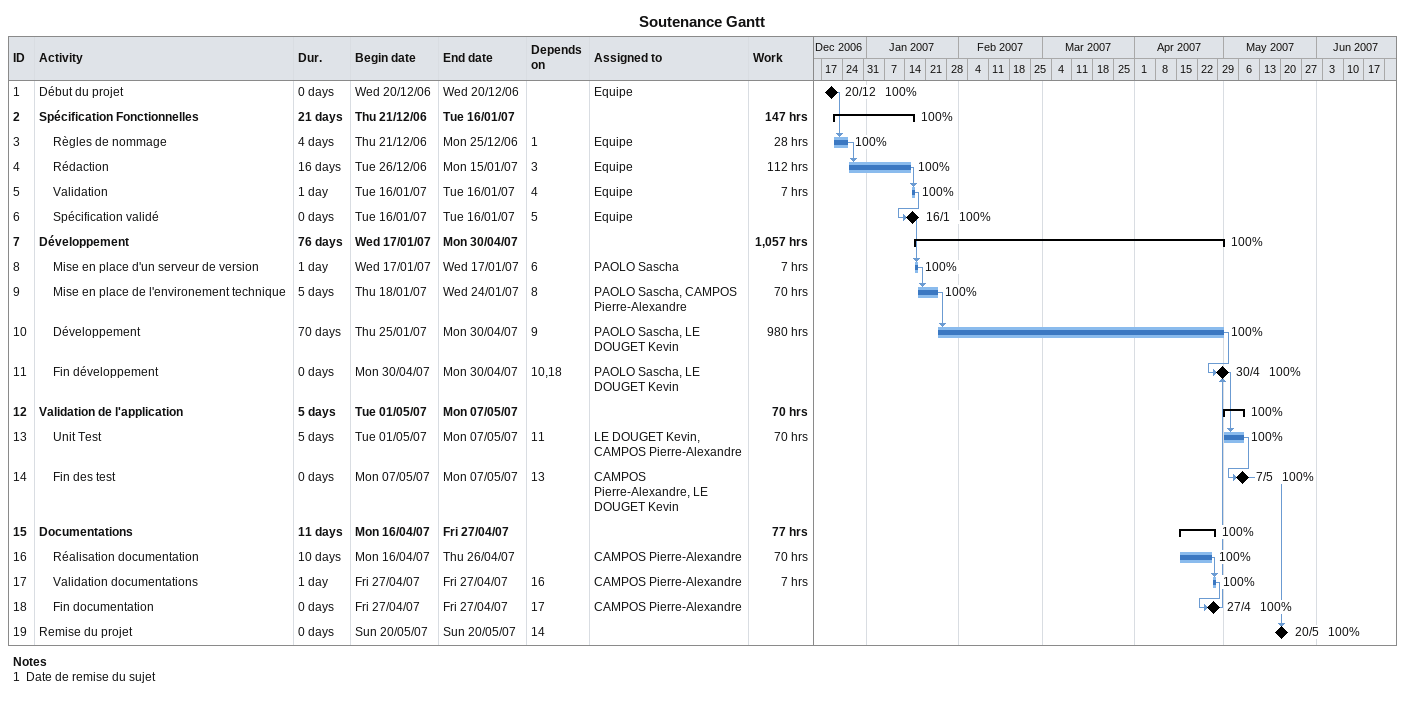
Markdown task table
Soutenance Gantt

| ID | Level | Task | Duration | Start | Finish | Predecessors | Resources | % complete | Work (h) |
|---|---|---|---|---|---|---|---|---|---|
| 1 | 1 | Début du projet | 0d | 2006-12-20 | 2006-12-20 |  | Equipe | 100 |  |
| 2 | 1 | **Spécification Fonctionnelles** | 21d | 2006-12-21 | 2007-01-16 |  |  | 100 | 147 |
| 3 | 2 | Règles de nommage | 4d | 2006-12-21 | 2006-12-25 | 1 | Equipe | 100 | 28 |
| 4 | 2 | Rédaction | 16d | 2006-12-26 | 2007-01-15 | 3 | Equipe | 100 | 112 |
| 5 | 2 | Validation | 1d | 2007-01-16 | 2007-01-16 | 4 | Equipe | 100 | 7 |
| 6 | 2 | Spécification validé | 0d | 2007-01-16 | 2007-01-16 | 5 | Equipe | 100 |  |
| 7 | 1 | **Développement** | 76d | 2007-01-17 | 2007-04-30 |  |  | 100 | 1057 |
| 8 | 2 | Mise en place d'un serveur de version | 1d | 2007-01-17 | 2007-01-17 | 6 | PAOLO Sascha | 100 | 7 |
| 9 | 2 | Mise en place de l'environement technique | 5d | 2007-01-18 | 2007-01-24 | 8 | PAOLO Sascha, CAMPOS Pierre-Alexandre | 100 | 70 |
| 10 | 2 | Développement | 70d | 2007-01-25 | 2007-04-30 | 9 | PAOLO Sascha, LE DOUGET Kevin | 100 | 980 |
| 11 | 2 | Fin développement | 0d | 2007-04-30 | 2007-04-30 | 10, 18 | PAOLO Sascha, LE DOUGET Kevin | 100 |  |
| 12 | 1 | **Validation de l'application** | 5d | 2007-05-01 | 2007-05-07 |  |  | 100 | 70 |
| 13 | 2 | Unit Test | 5d | 2007-05-01 | 2007-05-07 | 11 | LE DOUGET Kevin, CAMPOS Pierre-Alexandre | 100 | 70 |
| 14 | 2 | Fin des test | 0d | 2007-05-07 | 2007-05-07 | 13 | CAMPOS Pierre-Alexandre, LE DOUGET Kevin | 100 |  |
| 15 | 1 | **Documentations** | 11d | 2007-04-16 | 2007-04-27 |  |  | 100 | 77 |
| 16 | 2 | Réalisation documentation | 10d | 2007-04-16 | 2007-04-26 |  | CAMPOS Pierre-Alexandre | 100 | 70 |
| 17 | 2 | Validation documentations | 1d | 2007-04-27 | 2007-04-27 | 16 | CAMPOS Pierre-Alexandre | 100 | 7 |
| 18 | 2 | Fin documentation | 0d | 2007-04-27 | 2007-04-27 | 17 | CAMPOS Pierre-Alexandre | 100 |  |
| 19 | 1 | Remise du projet | 0d | 2007-05-20 | 2007-05-20 | 14 |  | 100 |  |

Notes
- 1: Date de remise du sujet
